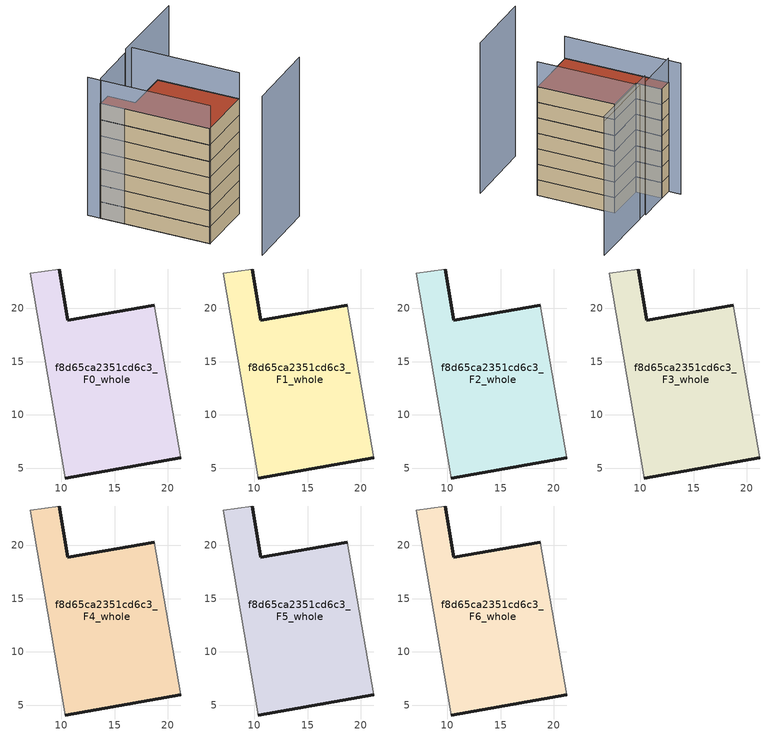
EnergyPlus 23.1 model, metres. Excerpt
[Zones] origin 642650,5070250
f8d65ca2351cd6c3_F0_whole
 floor ground (EU_floor_Construction): 21.2,5.97 18.7,20.29 10.59,18.89 9.8,23.69 7.09,23.29 10.39,4.08 z0
 wall outside (EU_wall_Construction): 9.8,23.69 10.59,18.89 18.7,20.29 / 21.2,5.97 10.39,4.08 z0:3
 wall adiabatic (EU_wall_Construction): 10.39,4.08 7.09,23.29 9.8,23.69 / 18.7,20.29 21.2,5.97 z0:3
f8d65ca2351cd6c3_F1_whole
 floor to f8d65ca2351cd6c3_F0_whole (EU_floor_Construction): 21.2,5.97 18.7,20.29 10.59,18.89 9.79,23.69 7.09,23.29 10.39,4.08 z3
 wall outside (EU_wall_Construction): 9.8,23.69 10.59,18.89 18.7,20.29 / 21.2,5.97 10.39,4.08 z3:6
 wall adiabatic (EU_wall_Construction): 10.39,4.08 7.09,23.29 9.8,23.69 / 18.7,20.29 21.2,5.97 z3:6
f8d65ca2351cd6c3_F2_whole
 floor to f8d65ca2351cd6c3_F1_whole (EU_floor_Construction): 21.2,5.97 18.7,20.29 10.59,18.89 9.79,23.69 7.09,23.29 10.39,4.08 z6
 wall outside (EU_wall_Construction): 9.8,23.69 10.59,18.89 18.7,20.29 / 21.2,5.97 10.39,4.08 z6:9
 wall adiabatic (EU_wall_Construction): 10.39,4.08 7.09,23.29 9.8,23.69 / 18.7,20.29 21.2,5.97 z6:9
f8d65ca2351cd6c3_F3_whole
 floor to f8d65ca2351cd6c3_F2_whole (EU_floor_Construction): 21.2,5.97 18.7,20.29 10.59,18.89 9.79,23.69 7.09,23.29 10.39,4.08 z9
 wall outside (EU_wall_Construction): 9.8,23.69 10.59,18.89 18.7,20.29 / 21.2,5.97 10.39,4.08 z9:12
 wall adiabatic (EU_wall_Construction): 10.39,4.08 7.09,23.29 9.8,23.69 / 18.7,20.29 21.2,5.97 z9:12
f8d65ca2351cd6c3_F4_whole
 floor to f8d65ca2351cd6c3_F3_whole (EU_floor_Construction): 21.2,5.97 18.7,20.29 10.59,18.89 9.79,23.69 7.09,23.29 10.39,4.08 z12
 wall outside (EU_wall_Construction): 9.8,23.69 10.59,18.89 18.7,20.29 / 21.2,5.97 10.39,4.08 z12:15
 wall adiabatic (EU_wall_Construction): 10.39,4.08 7.09,23.29 9.8,23.69 / 18.7,20.29 21.2,5.97 z12:15
f8d65ca2351cd6c3_F5_whole
 floor to f8d65ca2351cd6c3_F4_whole (EU_floor_Construction): 21.2,5.97 18.7,20.29 10.59,18.89 9.79,23.69 7.09,23.29 10.39,4.08 z15
 wall outside (EU_wall_Construction): 9.8,23.69 10.59,18.89 18.7,20.29 / 21.2,5.97 10.39,4.08 z15:18
 wall adiabatic (EU_wall_Construction): 10.39,4.08 7.09,23.29 9.8,23.69 / 18.7,20.29 21.2,5.97 z15:18
f8d65ca2351cd6c3_F6_whole
 floor to f8d65ca2351cd6c3_F5_whole (EU_floor_Construction): 21.2,5.97 18.7,20.29 10.59,18.89 9.79,23.69 7.09,23.29 10.39,4.08 z18
 wall outside (EU_wall_Construction): 9.8,23.69 10.59,18.89 18.7,20.29 / 21.2,5.97 10.39,4.08 z18:21
 wall adiabatic (EU_wall_Construction): 10.39,4.08 7.09,23.29 9.8,23.69 / 18.7,20.29 21.2,5.97 z18:21
 roof outside (EU_roof_Construction): 18.7,20.29 21.2,5.97 10.39,4.08 7.09,23.29 9.8,23.69 10.59,18.89 z21
shading: 12.19,-4.93 26.17,-2.28 z0:29; 6.72,25.5 10.4,4 z0:25.2; 21.2,5.98 17.88,24.95 / 17.88,24.95 31.59,27.35 z0:25.8; 15.98,24.81 7.11,23.2 z0:25.6; 31.41,27.19 15.82,24.51 z0:26.6
[Building]
EU S2 Campaign: North Axis=0; Terrain=City; Solar Distribution=FullExterior
[Site:Location]
Lyon-Bron: Latitude=45.75; Longitude=5; Time Zone=1; Elevation=198
[SizingPeriod:WeatherFileDays]
AnnualSizingPeriod: Begin Month=1; Begin Day of Month=1; End Month=12; End Day of Month=31; Day of Week for Start Day=Monday; Use Weather File Daylight Saving Period=No; Use Weather File Rain and Snow Indicators=No
[MATERIAL]
EU_InternalMass_Material: Roughness=MediumRough; Thickness=0.1; Conductivity=1; Density=1800; Specific Heat=900; Thermal Absorptance=0.9; Solar Absorptance=0.7; Visible Absorptance=0.7
[MATERIAL:NOMASS] Roughness=MediumRough; Thermal Absorptance=0.9; Solar Absorptance=0.7; Visible Absorptance=0.7
Name | Thermal Resistance
EU_wall_NoMass | 0.776494
EU_roof_NoMass | 0.486893
EU_floor_NoMass | 0.421597
[CONSTRUCTION]
EU_wall_Construction: EU_wall_NoMass
EU_roof_Construction: EU_roof_NoMass
EU_floor_Construction: EU_floor_NoMass
EU_InternalMass_Construction: EU_InternalMass_Material
[ZONE] Type=1; Multiplier=1; Ceiling Height=autocalculate; Floor Area=autocalculate; Part of Total Floor Area=Yes
Name | Volume
f8d65ca2351cd6c3_F0_whole | 517.899
f8d65ca2351cd6c3_F1_whole; f8d65ca2351cd6c3_F2_whole; f8d65ca2351cd6c3_F3_whole; f8d65ca2351cd6c3_F4_whole; f8d65ca2351cd6c3_F5_whole; f8d65ca2351cd6c3_F6_whole | 517.897
[INTERNALMASS] Construction=EU_InternalMass_Construction; Surface Area=172.633
Name | Zone or ZoneList
f8d65ca2351cd6c3_F0_whole_EU_InternalMass | f8d65ca2351cd6c3_F0_whole
f8d65ca2351cd6c3_F1_whole_EU_InternalMass | f8d65ca2351cd6c3_F1_whole
f8d65ca2351cd6c3_F2_whole_EU_InternalMass | f8d65ca2351cd6c3_F2_whole
f8d65ca2351cd6c3_F3_whole_EU_InternalMass | f8d65ca2351cd6c3_F3_whole
f8d65ca2351cd6c3_F4_whole_EU_InternalMass | f8d65ca2351cd6c3_F4_whole
f8d65ca2351cd6c3_F5_whole_EU_InternalMass | f8d65ca2351cd6c3_F5_whole
f8d65ca2351cd6c3_F6_whole_EU_InternalMass | f8d65ca2351cd6c3_F6_whole
[OTHEREQUIPMENT] Fuel Type=Electricity; Design Level Calculation Method=Watts/Area; Power per Zone Floor Area=1; Fraction Latent=0; Fraction Radiant=0; Fraction Lost=0; Carbon Dioxide Generation Rate=0; EndUse Subcategory=EU_Step8_InternalGains
Name | Zone or ZoneList or Space or SpaceList | Schedule
EU_Step8_InternalGain_f8d65ca2351cd6c3_F0_whole_f000 | f8d65ca2351cd6c3_F0_whole | EU_Step8_GainSchedule_f8d65ca2351cd6c3_F0_whole_f000
EU_Step8_InternalGain_f8d65ca2351cd6c3_F1_whole_f000 | f8d65ca2351cd6c3_F1_whole | EU_Step8_GainSchedule_f8d65ca2351cd6c3_F1_whole_f000
EU_Step8_InternalGain_f8d65ca2351cd6c3_F2_whole_f000 | f8d65ca2351cd6c3_F2_whole | EU_Step8_GainSchedule_f8d65ca2351cd6c3_F2_whole_f000
EU_Step8_InternalGain_f8d65ca2351cd6c3_F3_whole_f000 | f8d65ca2351cd6c3_F3_whole | EU_Step8_GainSchedule_f8d65ca2351cd6c3_F3_whole_f000
EU_Step8_InternalGain_f8d65ca2351cd6c3_F4_whole_f000 | f8d65ca2351cd6c3_F4_whole | EU_Step8_GainSchedule_f8d65ca2351cd6c3_F4_whole_f000
EU_Step8_InternalGain_f8d65ca2351cd6c3_F5_whole_f000 | f8d65ca2351cd6c3_F5_whole | EU_Step8_GainSchedule_f8d65ca2351cd6c3_F5_whole_f000
EU_Step8_InternalGain_f8d65ca2351cd6c3_F6_whole_f000 | f8d65ca2351cd6c3_F6_whole | EU_Step8_GainSchedule_f8d65ca2351cd6c3_F6_whole_f000
[ZONEVENTILATION:DESIGNFLOWRATE] Schedule=EU_AlwaysOn; Design Flow Rate Calculation Method=AirChanges/Hour; Air Changes per Hour=0.693814; Ventilation Type=Natural; Fan Pressure Rise=0; Fan Total Efficiency=1; Constant Term Coefficient=1; Temperature Term Coefficient=0; Velocity Term Coefficient=0; Velocity Squared Term Coefficient=0; Minimum Indoor Temperature=-100; Maximum Indoor Temperature=100; Delta Temperature=-100; Minimum Outdoor Temperature=-100; Maximum Outdoor Temperature=100; Maximum Wind Speed=40
Name | Zone or ZoneList or Space or SpaceList
EU_ConstantAir_f8d65ca2351cd6c3_F0_whole | f8d65ca2351cd6c3_F0_whole
EU_ConstantAir_f8d65ca2351cd6c3_F1_whole | f8d65ca2351cd6c3_F1_whole
EU_ConstantAir_f8d65ca2351cd6c3_F2_whole | f8d65ca2351cd6c3_F2_whole
EU_ConstantAir_f8d65ca2351cd6c3_F3_whole | f8d65ca2351cd6c3_F3_whole
EU_ConstantAir_f8d65ca2351cd6c3_F4_whole | f8d65ca2351cd6c3_F4_whole
EU_ConstantAir_f8d65ca2351cd6c3_F5_whole | f8d65ca2351cd6c3_F5_whole
EU_ConstantAir_f8d65ca2351cd6c3_F6_whole | f8d65ca2351cd6c3_F6_whole
[HVACTEMPLATE:THERMOSTAT] Constant Heating Setpoint=20; Constant Cooling Setpoint=50
EU_HeatOnly_f8d65ca2351cd6c3_F0_whole; EU_HeatOnly_f8d65ca2351cd6c3_F1_whole; EU_HeatOnly_f8d65ca2351cd6c3_F2_whole; EU_HeatOnly_f8d65ca2351cd6c3_F3_whole; EU_HeatOnly_f8d65ca2351cd6c3_F4_whole; EU_HeatOnly_f8d65ca2351cd6c3_F5_whole; EU_HeatOnly_f8d65ca2351cd6c3_F6_whole
[HVACTEMPLATE:ZONE:IDEALLOADSAIRSYSTEM] System Availability Schedule=EU_AlwaysOn; Maximum Heating Supply Air Temperature=50; Minimum Cooling Supply Air Temperature=13; Maximum Heating Supply Air Humidity Ratio=0.0156; Minimum Cooling Supply Air Humidity Ratio=0.0077; Heating Limit=NoLimit; Cooling Limit=NoLimit; Heating Availability Schedule=EU_AlwaysOn; Cooling Availability Schedule=EU_CoolingOff; Dehumidification Control Type=ConstantSensibleHeatRatio; Cooling Sensible Heat Ratio=0.7; Dehumidification Setpoint=60; Humidification Control Type=None; Humidification Setpoint=30; Outdoor Air Method=None; Outdoor Air Flow Rate per Person=0.00944; Outdoor Air Flow Rate per Zone Floor Area=0; Outdoor Air Flow Rate per Zone=0; Demand Controlled Ventilation Type=None; Outdoor Air Economizer Type=NoEconomizer; Heat Recovery Type=None; Sensible Heat Recovery Effectiveness=0.7; Latent Heat Recovery Effectiveness=0.65
Name | Template Thermostat
f8d65ca2351cd6c3_F0_whole | EU_HeatOnly_f8d65ca2351cd6c3_F0_whole
f8d65ca2351cd6c3_F1_whole | EU_HeatOnly_f8d65ca2351cd6c3_F1_whole
f8d65ca2351cd6c3_F2_whole | EU_HeatOnly_f8d65ca2351cd6c3_F2_whole
f8d65ca2351cd6c3_F3_whole | EU_HeatOnly_f8d65ca2351cd6c3_F3_whole
f8d65ca2351cd6c3_F4_whole | EU_HeatOnly_f8d65ca2351cd6c3_F4_whole
f8d65ca2351cd6c3_F5_whole | EU_HeatOnly_f8d65ca2351cd6c3_F5_whole
f8d65ca2351cd6c3_F6_whole | EU_HeatOnly_f8d65ca2351cd6c3_F6_whole
[SIZING:ZONE] Zone Cooling Design Supply Air Temperature Input Method=SupplyAirTemperature; Zone Cooling Design Supply Air Temperature=13; Zone Heating Design Supply Air Temperature Input Method=SupplyAirTemperature; Zone Heating Design Supply Air Temperature=50; Zone Cooling Design Supply Air Humidity Ratio=0.008; Zone Heating Design Supply Air Humidity Ratio=0.008; Cooling Design Air Flow Method=DesignDay; Cooling Design Air Flow Rate=0; Cooling Minimum Air Flow per Zone Floor Area=0.000762; Cooling Minimum Air Flow=0; Cooling Minimum Air Flow Fraction=0.2; Heating Design Air Flow Method=DesignDay; Heating Design Air Flow Rate=0; Heating Maximum Air Flow per Zone Floor Area=0.002032; Heating Maximum Air Flow=0.141576; Heating Maximum Air Flow Fraction=0.3; Account for Dedicated Outdoor Air System=No; Dedicated Outdoor Air System Control Strategy=NeutralSupplyAir; Dedicated Outdoor Air Low Setpoint Temperature for Design=autosize; Dedicated Outdoor Air High Setpoint Temperature for Design=autosize; Zone Load Sizing Method=Sensible Load Only No Latent Load; Zone Latent Cooling Design Supply Air Humidity Ratio Input Method=HumidityRatioDifference; Zone Cooling Design Supply Air Humidity Ratio Difference=0.005; Zone Latent Heating Design Supply Air Humidity Ratio Input Method=HumidityRatioDifference; Zone Humidification Design Supply Air Humidity Ratio Difference=0.005
f8d65ca2351cd6c3_F0_whole; f8d65ca2351cd6c3_F1_whole; f8d65ca2351cd6c3_F2_whole; f8d65ca2351cd6c3_F3_whole; f8d65ca2351cd6c3_F4_whole; f8d65ca2351cd6c3_F5_whole; f8d65ca2351cd6c3_F6_whole
[SCHEDULE:CONSTANT]
Name | Hourly Value
EU_AlwaysOn | 1
EU_CoolingOff | 0
[SCHEDULE:FILE] Column Number=1; Rows to Skip at Top=0; Number of Hours of Data=8760; Column Separator=Comma; Interpolate to Timestep=No; Minutes per Item=60; Adjust Schedule for Daylight Savings=Yes
Name | File
EU_Step8_GainSchedule_f8d65ca2351cd6c3_F0_whole_f000 | ../../schedules/f8d65ca2351cd6c3/f8d65ca2351cd6c3_F0_whole_f000_gain.csv
EU_Step8_GainSchedule_f8d65ca2351cd6c3_F1_whole_f000 | ../../schedules/f8d65ca2351cd6c3/f8d65ca2351cd6c3_F1_whole_f000_gain.csv
EU_Step8_GainSchedule_f8d65ca2351cd6c3_F2_whole_f000 | ../../schedules/f8d65ca2351cd6c3/f8d65ca2351cd6c3_F2_whole_f000_gain.csv
EU_Step8_GainSchedule_f8d65ca2351cd6c3_F3_whole_f000 | ../../schedules/f8d65ca2351cd6c3/f8d65ca2351cd6c3_F3_whole_f000_gain.csv
EU_Step8_GainSchedule_f8d65ca2351cd6c3_F4_whole_f000 | ../../schedules/f8d65ca2351cd6c3/f8d65ca2351cd6c3_F4_whole_f000_gain.csv
EU_Step8_GainSchedule_f8d65ca2351cd6c3_F5_whole_f000 | ../../schedules/f8d65ca2351cd6c3/f8d65ca2351cd6c3_F5_whole_f000_gain.csv
EU_Step8_GainSchedule_f8d65ca2351cd6c3_F6_whole_f000 | ../../schedules/f8d65ca2351cd6c3/f8d65ca2351cd6c3_F6_whole_f000_gain.csv
